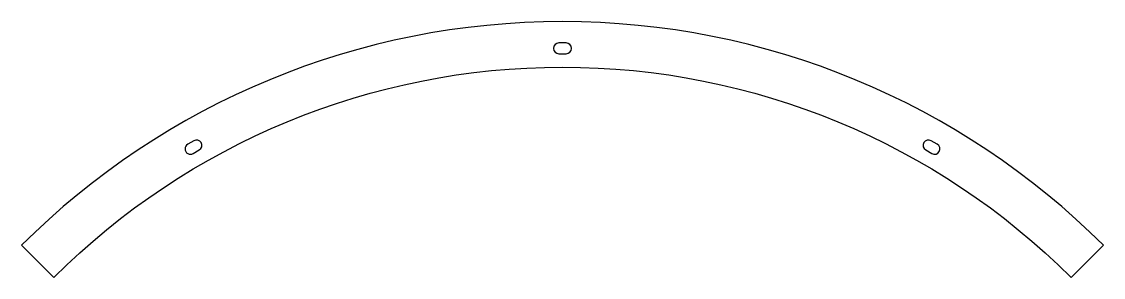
# Model space of a CAD drawing. Header units: millimetres. Extents: x 1239 to 2448, y 540 to 826.
import ezdxf

# ---------------------------------------------------------------- set-up
doc = ezdxf.new("R2010")
doc.units = ezdxf.units.MM

msp = doc.modelspace()

# ---------------------------------------------------------------- linework, layer by layer
for points in [[(1274.7, 539.6, -0.414214), (2411.7, 539.6), (2447.8, 575.6, 0.414214), (1238.6, 575.6)], [(1839.2, 802.1, 1), (1839.2, 790.1), (1847.2, 790.1, 1), (1847.2, 802.1)], [(1424.3, 688.7, 1), (1430.3, 678.3), (1437.2, 682.3, 1), (1431.2, 692.7)], [(2255.3, 692.7, 1), (2249.3, 682.3), (2256.2, 678.3, 1), (2262.2, 688.7)]]:
    msp.add_lwpolyline(points, format="xyb", close=True)

doc.saveas('drawing.dxf')
